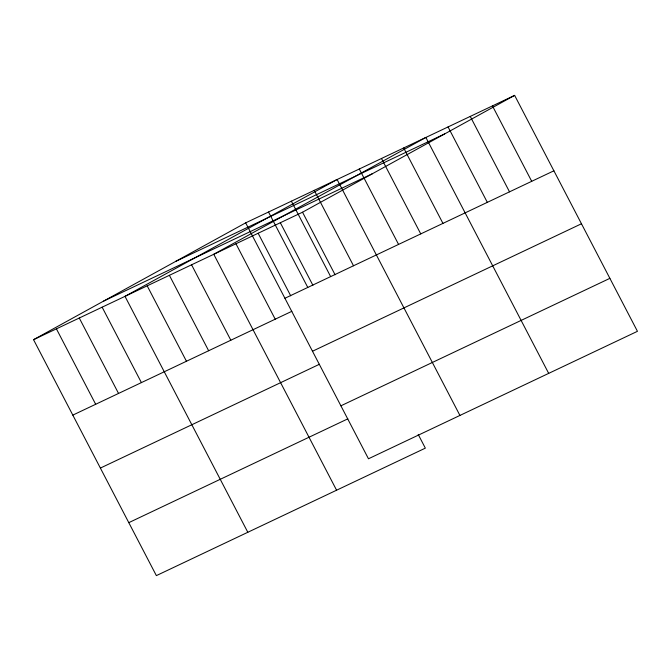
<?xml version="1.0" encoding="UTF-8"?>
<svg xmlns="http://www.w3.org/2000/svg" width="671" height="671" viewBox="0 0 671 671"><rect width="100%" height="100%" fill="white"/><g stroke="black" fill="none" stroke-linecap="round" stroke-linejoin="round"><path stroke-width="1.01" d="M418.209 434.447L425.339 448.144L156.368 575.617L33.55 339.685L245.661 222.856L514.632 95.383L637.45 331.315L368.471 458.779L245.661 222.856M33.55 339.685L302.529 212.221L514.632 95.383M175.659 261.413L444.638 133.94M103.544 301.136L372.522 173.663M284.923 298.276L553.894 170.803M72.812 415.114L291.86 311.302M312.493 351.243L581.472 223.77M100.382 468.073L319.43 364.269M340.902 405.812L609.88 278.348M128.79 522.65L347.838 418.838M492.447 105.901L531.709 181.321M470.254 116.419L509.515 191.839M448.06 126.936L487.322 202.357M548.685 373.378L425.875 137.446L213.764 254.284L336.582 490.207M403.682 147.964L442.944 223.384M381.489 158.482L420.751 233.902M359.304 169L398.566 244.42M459.929 415.441L337.11 179.518L124.999 296.347L247.817 532.279M314.246 190.346L353.508 265.775M302.529 212.221L335.081 274.766M291.382 201.183L330.644 276.603M280.335 222.738L312.896 285.284M268.526 212.019L307.788 287.44M258.142 233.256L290.702 295.794M235.957 243.766L275.219 319.186M191.571 264.802L230.832 340.222M169.386 275.32L208.647 350.74M147.192 285.829L186.454 361.258M102.135 307.184L141.405 382.604M79.279 318.02L118.541 393.441M56.414 328.857L95.676 404.277"/></g></svg>
